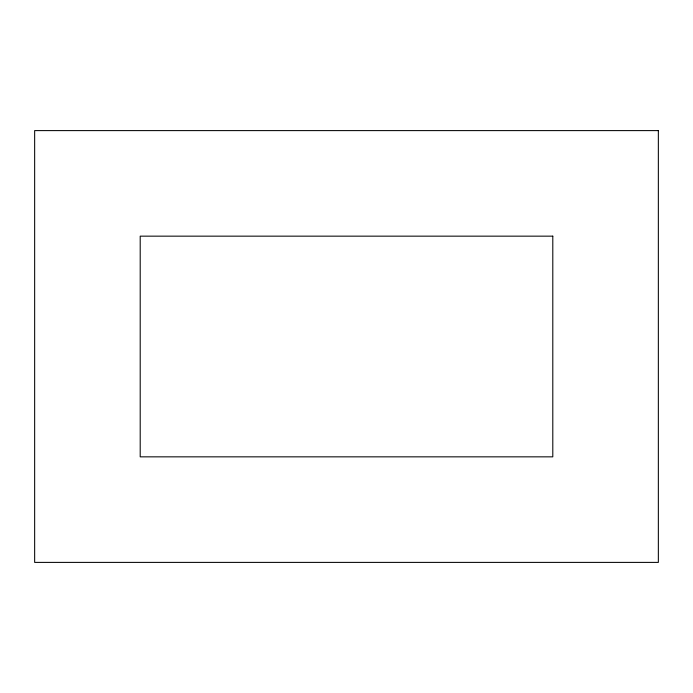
<?xml version="1.0" encoding="UTF-8"?>
<svg xmlns="http://www.w3.org/2000/svg" width="693" height="693" viewBox="0 0 693 693"><rect width="100%" height="100%" fill="white"/><g stroke="black" fill="none" stroke-linecap="round" stroke-linejoin="round"><path stroke-width="1.04" d="M658.35 130.605L34.65 130.605L34.65 562.395L658.35 562.395L658.35 130.605M552.797 236.157L140.203 236.157L140.203 456.843L552.797 456.843L552.797 236.157"/></g></svg>
